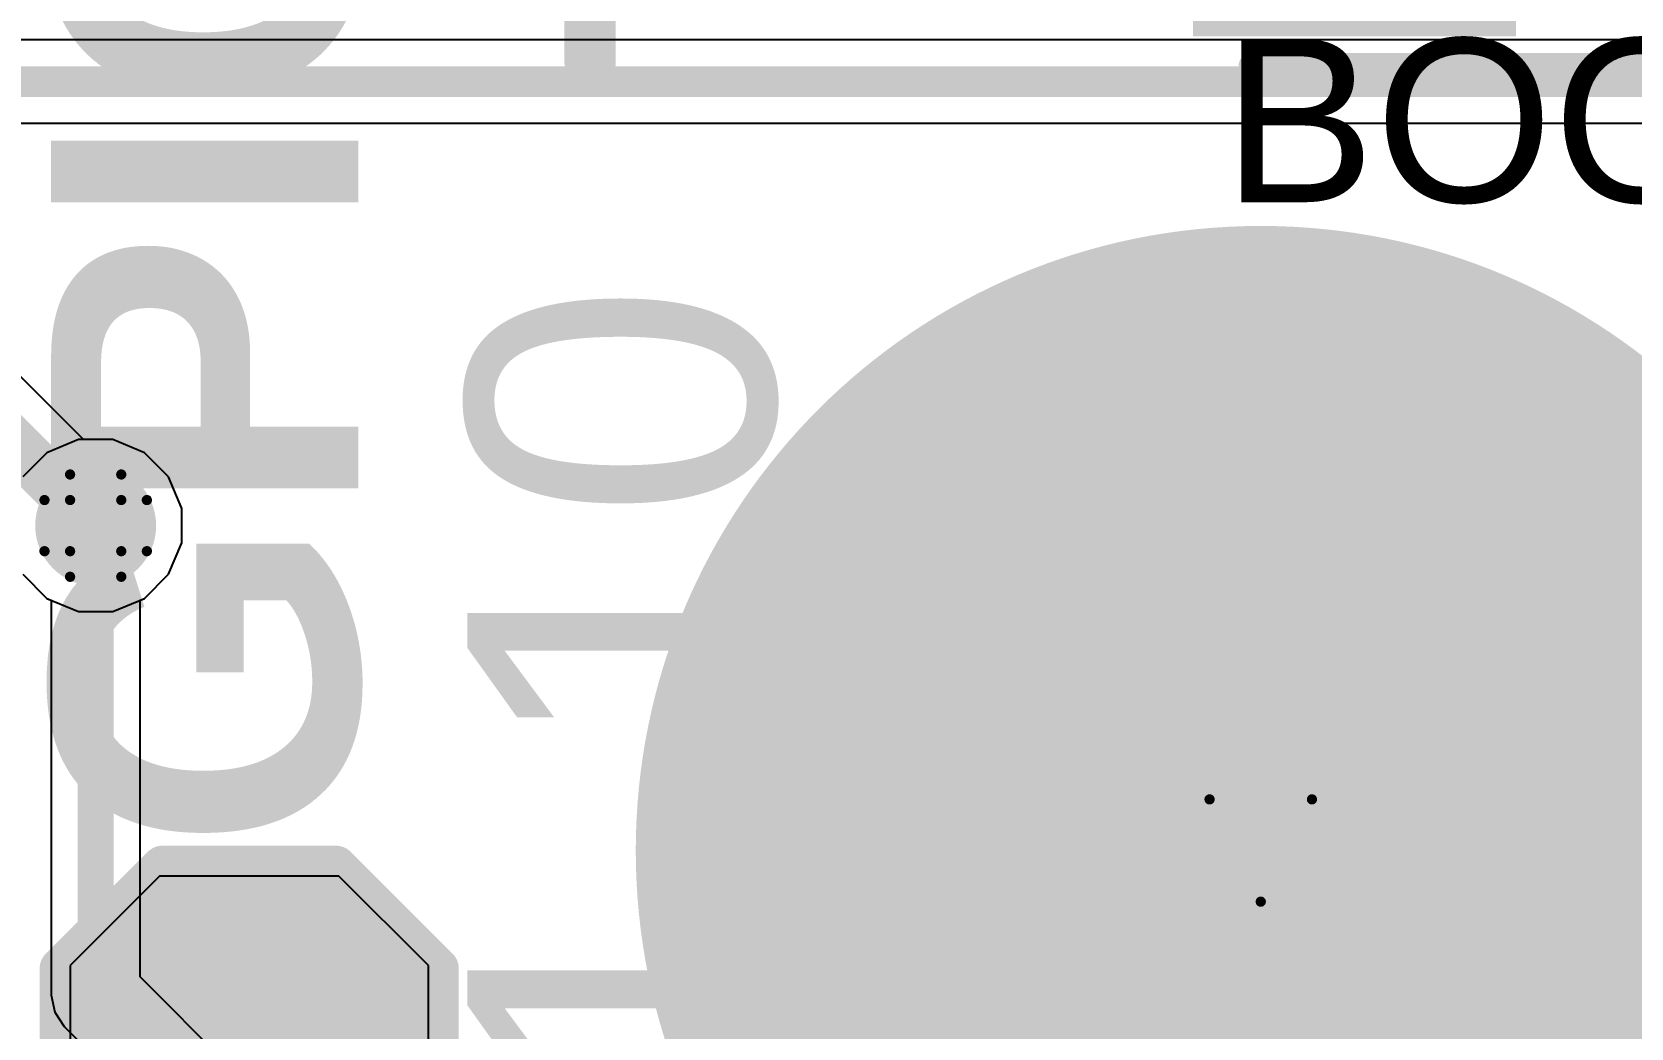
# Model space of a CAD drawing. Header units: inches. Extents: x -1 to 13, y -1.6 to 0.5.
# Drawn here: x 2.2206 to 2.533, y -0.0347 to 0.16 of the extents above; entities that cross this region are included whole.
import ezdxf

# ---------------------------------------------------------------- set-up
doc = ezdxf.new("R2010")
doc.units = ezdxf.units.IN
doc.header["$MEASUREMENT"] = 0
for name, color, linetype in [('Bottom Layer', 5, 'Continuous'), ('Bottom Overlay', 54, 'Continuous'), ('Bottom Paste', 16, 'Continuous'), ('Bottom Solder', 6, 'Continuous'), ('Dimensions', 6, 'Continuous'), ('Drill Drawing', 1, 'Continuous'), ('Multi-Layer', 9, 'Continuous'), ('Pad Holes', 156, 'Continuous'), ('Top Layer', 1, 'Continuous'), ('Top Overlay', 2, 'Continuous'), ('Top Paste', 8, 'Continuous'), ('Top Solder', 216, 'Continuous'), ('Via Holes', 16, 'Continuous')]:
    doc.layers.add(name, color=color, linetype=linetype)
doc.styles.add('Arial', font='', dxfattribs={"height": 0.2})
doc.styles.add('Arial_Bold', font='', dxfattribs={"height": 0.2})
doc.styles.get('Arial').set_extended_font_data('Arial')
doc.styles.get('Arial_Bold').set_extended_font_data('Arial', bold=True)

# ---------------------------------------------------------------- blocks, each defined once
blk = doc.blocks.new('SPACER_5')
at = {"layer": 'Bottom Layer'}
h = blk.add_hatch(color=5, dxfattribs=at)
edge = h.paths.add_edge_path()
edge.add_arc((0, 0), 0.1181102, 0, 360)
at = {"layer": 'Bottom Solder'}
h = blk.add_hatch(color=6, dxfattribs=at)
edge = h.paths.add_edge_path()
edge.add_arc((0, 0), 0.1221102, 0, 360)
at = {"layer": 'Multi-Layer'}
h = blk.add_hatch(color=9, dxfattribs=at)
edge = h.paths.add_edge_path()
edge.add_arc((0, 0), 0.1181102, 0, 360)
at = {"layer": 'Pad Holes'}
h = blk.add_hatch(color=7, dxfattribs=at)
edge = h.paths.add_edge_path()
edge.add_arc((0, 0), 0.0728346, 0, 360)
at = {"layer": 'Top Layer'}
h = blk.add_hatch(color=1, dxfattribs=at)
edge = h.paths.add_edge_path()
edge.add_arc((0, 0), 0.1181102, 0, 360)
at = {"layer": 'Top Solder'}
h = blk.add_hatch(color=216, dxfattribs=at)
edge = h.paths.add_edge_path()
edge.add_arc((0, 0), 0.1221102, 0, 360)
blk = doc.blocks.new('EVQ_P7J01P_123')
at = {"layer": 'Top Layer'}
for points in [[(-0.09842515, 0.0492126), (-0.04330705, 0.0492126), (-0.04330705, 0.007874), (-0.09842515, 0.007874)], [(0.04330715, 0.0492126), (0.09842525, 0.0492126), (0.09842525, 0.007874), (0.04330715, 0.007874)], [(-0.09842515, -0.007874), (-0.04330705, -0.007874), (-0.04330705, -0.0492126), (-0.09842515, -0.0492126)], [(0.04330715, -0.007874), (0.09842525, -0.007874), (0.09842525, -0.0492126), (0.04330715, -0.0492126)]]:
    blk.add_hatch(color=1, dxfattribs=at).paths.add_polyline_path(points)
at = {"layer": 'Top Paste'}
for points in [[(-0.09842515, 0.0492126), (-0.04330705, 0.0492126), (-0.04330705, 0.007874), (-0.09842515, 0.007874)], [(0.04330715, 0.0492126), (0.09842525, 0.0492126), (0.09842525, 0.007874), (0.04330715, 0.007874)], [(-0.09842515, -0.007874), (-0.04330705, -0.007874), (-0.04330705, -0.0492126), (-0.09842515, -0.0492126)], [(0.04330715, -0.007874), (0.09842525, -0.007874), (0.09842525, -0.0492126), (0.04330715, -0.0492126)]]:
    blk.add_hatch(color=8, dxfattribs=at).paths.add_polyline_path(points)
at = {"layer": 'Top Solder'}
for points in [[(-0.10242515, 0.0532126), (-0.03930705, 0.0532126), (-0.03930705, 0.003874), (-0.10242515, 0.003874)], [(0.03930715, 0.0532126), (0.10242525, 0.0532126), (0.10242525, 0.003874), (0.03930715, 0.003874)], [(-0.10242515, -0.003874), (-0.03930705, -0.003874), (-0.03930705, -0.0532126), (-0.10242515, -0.0532126)], [(0.03930715, -0.003874), (0.10242525, -0.003874), (0.10242525, -0.0532126), (0.03930715, -0.0532126)]]:
    blk.add_hatch(color=216, dxfattribs=at).paths.add_polyline_path(points)
at = {"layer": 'Top Overlay', "const_width": 0.005}
for points in [[(0.091, 0.059), (-0.092, 0.059)], [(-0.027, -0.032), (-0.033, -0.038)], [(-0.013, -0.032), (-0.027, -0.032)], [(-0.033, -0.038), (-0.033, -0.047)], [(0.062, -0.058), (-0.063, -0.058)]]:
    blk.add_lwpolyline(points, dxfattribs=at)
at = {"layer": 'Top Overlay', "const_width": 0.0025}
for points in [[(-0.09325, 0.059, 1), (-0.09075, 0.059, 1)], [(0.08975, 0.059, 1), (0.09225, 0.059, 1)], [(-0.02825, -0.032, 1), (-0.02575, -0.032, 1)], [(-0.02825, -0.032, 1), (-0.02575, -0.032, 1)], [(-0.01425, -0.032, 1), (-0.01175, -0.032, 1)], [(-0.03425, -0.038, 1), (-0.03175, -0.038, 1)], [(-0.03425, -0.038, 1), (-0.03175, -0.038, 1)], [(-0.03425, -0.047, 1), (-0.03175, -0.047, 1)], [(-0.06425, -0.058, 1), (-0.06175, -0.058, 1)], [(0.06075, -0.058, 1), (0.06325, -0.058, 1)]]:
    blk.add_lwpolyline(points, format="xyb", close=True, dxfattribs=at)
at = {"layer": 'Top Overlay', "style": 'Arial'}
blk.add_text('PCB EDGE', height=0.02, rotation=-90, dxfattribs=at).set_placement((-0.0074555, 0.04017))
blk = doc.blocks.new('TEST_POINT_B_130')
at = {"layer": 'Bottom Layer'}
blk.add_hatch(color=5, dxfattribs=at).paths.add_polyline_path([(0.015, 0.03), (-0.015, 0.03), (-0.03, 0.015), (-0.03, -0.015), (-0.015, -0.03), (0.015, -0.03), (0.03, -0.015), (0.03, 0.015)])
at = {"layer": 'Bottom Paste'}
blk.add_hatch(color=16, dxfattribs=at).paths.add_polyline_path([(0.015, 0.03), (-0.015, 0.03), (-0.03, 0.015), (-0.03, -0.015), (-0.015, -0.03), (0.015, -0.03), (0.03, -0.015), (0.03, 0.015)])
at = {"layer": 'Bottom Solder'}
blk.add_hatch(color=6, dxfattribs=at).paths.add_polyline_path([(0.017, 0.034), (-0.017, 0.034), (-0.034, 0.017), (-0.034, -0.017), (-0.017, -0.034), (0.017, -0.034), (0.034, -0.017), (0.034, 0.017)])
at = {"layer": 'Bottom Overlay', "const_width": 0.007874}
for points in [[(-0.017, 0.037), (-0.037, 0.017)], [(0.017, 0.037), (-0.017, 0.037)], [(0.037, 0.017), (0.017, 0.037)], [(-0.037, 0.017), (-0.037, -0.017)], [(0.037, 0.017), (0.037, -0.017)], [(-0.017, -0.037), (-0.037, -0.017)], [(0.037, -0.017), (0.017, -0.037)], [(0.017, -0.037), (-0.017, -0.037)]]:
    blk.add_lwpolyline(points, dxfattribs=at)
at = {"layer": 'Bottom Overlay', "const_width": 0.003937}
for points in [[(-0.0189685, 0.037, 1), (-0.0150315, 0.037, 1)], [(-0.0189685, 0.037, 1), (-0.0150315, 0.037, 1)], [(0.0150315, 0.037, 1), (0.0189685, 0.037, 1)], [(0.0150315, 0.037, 1), (0.0189685, 0.037, 1)], [(-0.0389685, 0.017, 1), (-0.0350315, 0.017, 1)], [(-0.0389685, 0.017, 1), (-0.0350315, 0.017, 1)], [(0.0350315, 0.017, 1), (0.0389685, 0.017, 1)], [(0.0350315, 0.017, 1), (0.0389685, 0.017, 1)], [(-0.0389685, -0.017, 1), (-0.0350315, -0.017, 1)], [(-0.0389685, -0.017, 1), (-0.0350315, -0.017, 1)], [(0.0350315, -0.017, 1), (0.0389685, -0.017, 1)], [(0.0350315, -0.017, 1), (0.0389685, -0.017, 1)], [(-0.0189685, -0.037, 1), (-0.0150315, -0.037, 1)], [(-0.0189685, -0.037, 1), (-0.0150315, -0.037, 1)], [(0.0150315, -0.037, 1), (0.0189685, -0.037, 1)], [(0.0150315, -0.037, 1), (0.0189685, -0.037, 1)]]:
    blk.add_lwpolyline(points, format="xyb", close=True, dxfattribs=at)

msp = doc.modelspace()

# ---------------------------------------------------------------- hatches: boundary and pattern name
at = {"layer": 'Bottom Layer'}
h = msp.add_hatch(color=5, dxfattribs=at)
edge = h.paths.add_edge_path()
edge.add_arc((2.233, 0.0635226), 0.011811, 0, 360)
at = {"layer": 'Top Layer'}
h = msp.add_hatch(color=1, dxfattribs=at)
edge = h.paths.add_edge_path()
edge.add_arc((2.233, 0.0635226), 0.011811, 0, 360)
at = {"layer": 'Via Holes'}
h = msp.add_hatch(color=7, dxfattribs=at)
edge = h.paths.add_edge_path()
edge.add_arc((2.233, 0.0635226), 0.0059055, 0, 360)

# ---------------------------------------------------------------- linework, layer by layer
at = {"layer": 'Bottom Layer'}
for p, q in [((2.2306082, 0.0803336), (2.0537322, 0.2572096)), ((2.2363439, 0.0803336), (2.2306082, 0.0803336)), ((2.2425226, 0.0777742), (2.2363439, 0.0803336)), ((2.2472516, 0.0730452), (2.2425226, 0.0777742)), ((2.249811, 0.0668665), (2.2472516, 0.0730452)), ((2.249811, 0.0601787), (2.249811, 0.0668665)), ((2.2472516, 0.054), (2.249811, 0.0601787)), ((2.2187484, 0.054), (2.2234774, 0.049271)), ((2.2425226, 0.049271), (2.2472516, 0.054)), ((2.2234774, 0.049271), (2.2296561, 0.0467116)), ((2.2363439, 0.0467116), (2.2425226, 0.049271)), ((2.2296561, 0.0467116), (2.2363439, 0.0467116)), ((2.2455, -0.005), (2.228, -0.0225)), ((2.2805, -0.005), (2.2455, -0.005)), ((2.298, -0.0225), (2.2805, -0.005)), ((2.228, -0.0225), (2.228, -0.0575)), ((2.298, -0.0575), (2.298, -0.0225))]:
    msp.add_line(p, q, dxfattribs=at)
at = {"layer": 'Bottom Layer', "const_width": 0.01}
msp.add_lwpolyline([(2.0465226, 0.25), (2.233, 0.0635226)], dxfattribs=at)
at = {"layer": 'Bottom Layer', "const_width": 0.005}
msp.add_lwpolyline([(2.2305, 0.0635226, 1), (2.2355, 0.0635226, 1)], format="xyb", close=True, dxfattribs=at)
at = {"layer": 'Dimensions', "const_width": 0.01}
msp.add_lwpolyline([(2.3295919, 0.1540265), (2.3295919, 0.27604)], dxfattribs=at)
at = {"layer": 'Dimensions', "const_width": 0.005}
msp.add_lwpolyline([(2.3270919, 0.1540265, 1), (2.3320919, 0.1540265, 1)], format="xyb", close=True, dxfattribs=at)
at = {"layer": 'Drill Drawing', "const_width": 0.002}
for points in [[(2.228, 0.0685226), (2.228, 0.0735226)], [(2.228, 0.0735226), (2.238, 0.0735226)], [(2.238, 0.0685226), (2.238, 0.0735226)], [(2.223, 0.0585226), (2.223, 0.0685226)], [(2.223, 0.0685226), (2.228, 0.0685226)], [(2.238, 0.0685226), (2.243, 0.0685226)], [(2.243, 0.0585226), (2.243, 0.0685226)], [(2.223, 0.0585226), (2.228, 0.0585226)], [(2.228, 0.0535226), (2.228, 0.0585226)], [(2.238, 0.0585226), (2.243, 0.0585226)], [(2.238, 0.0535226), (2.238, 0.0585226)], [(2.228, 0.0535226), (2.238, 0.0535226)], [(2.4506299, 0.01), (2.4706299, 0.01)], [(2.4506299, 0.01), (2.4606299, -0.01)], [(2.4606299, -0.01), (2.4706299, 0.01)]]:
    msp.add_lwpolyline(points, dxfattribs=at)
at = {"layer": 'Drill Drawing', "const_width": 0.001}
for points in [[(2.2275, 0.0735226, 1), (2.2285, 0.0735226, 1)], [(2.2275, 0.0735226, 1), (2.2285, 0.0735226, 1)], [(2.2375, 0.0735226, 1), (2.2385, 0.0735226, 1)], [(2.2375, 0.0735226, 1), (2.2385, 0.0735226, 1)], [(2.2225, 0.0685226, 1), (2.2235, 0.0685226, 1)], [(2.2225, 0.0685226, 1), (2.2235, 0.0685226, 1)], [(2.2275, 0.0685226, 1), (2.2285, 0.0685226, 1)], [(2.2275, 0.0685226, 1), (2.2285, 0.0685226, 1)], [(2.2375, 0.0685226, 1), (2.2385, 0.0685226, 1)], [(2.2375, 0.0685226, 1), (2.2385, 0.0685226, 1)], [(2.2425, 0.0685226, 1), (2.2435, 0.0685226, 1)], [(2.2425, 0.0685226, 1), (2.2435, 0.0685226, 1)], [(2.2225, 0.0585226, 1), (2.2235, 0.0585226, 1)], [(2.2225, 0.0585226, 1), (2.2235, 0.0585226, 1)], [(2.2275, 0.0585226, 1), (2.2285, 0.0585226, 1)], [(2.2275, 0.0585226, 1), (2.2285, 0.0585226, 1)], [(2.2375, 0.0585226, 1), (2.2385, 0.0585226, 1)], [(2.2375, 0.0585226, 1), (2.2385, 0.0585226, 1)], [(2.2425, 0.0585226, 1), (2.2435, 0.0585226, 1)], [(2.2425, 0.0585226, 1), (2.2435, 0.0585226, 1)], [(2.2275, 0.0535226, 1), (2.2285, 0.0535226, 1)], [(2.2275, 0.0535226, 1), (2.2285, 0.0535226, 1)], [(2.2375, 0.0535226, 1), (2.2385, 0.0535226, 1)], [(2.2375, 0.0535226, 1), (2.2385, 0.0535226, 1)], [(2.4501299, 0.01, 1), (2.4511299, 0.01, 1)], [(2.4501299, 0.01, 1), (2.4511299, 0.01, 1)], [(2.4701299, 0.01, 1), (2.4711299, 0.01, 1)], [(2.4701299, 0.01, 1), (2.4711299, 0.01, 1)], [(2.4601299, -0.01, 1), (2.4611299, -0.01, 1)], [(2.4601299, -0.01, 1), (2.4611299, -0.01, 1)]]:
    msp.add_lwpolyline(points, format="xyb", close=True, dxfattribs=at)
at = {"layer": 'Top Layer'}
for p, q in [((2.5826557, 0.1585006), (2.0956284, 0.1585006)), ((2.0956284, 0.1421872), (2.5792775, 0.1421872)), ((2.2296561, 0.0803336), (2.2234774, 0.0777742)), ((2.2363439, 0.0803336), (2.2296561, 0.0803336)), ((2.2425226, 0.0777742), (2.2363439, 0.0803336)), ((2.2234774, 0.0777742), (2.2187484, 0.0730452)), ((2.2472516, 0.0730452), (2.2425226, 0.0777742)), ((2.249811, 0.0668665), (2.2472516, 0.0730452)), ((2.249811, 0.0601787), (2.249811, 0.0668665)), ((2.2472516, 0.054), (2.249811, 0.0601787)), ((2.2187484, 0.054), (2.2234774, 0.049271)), ((2.2425226, 0.049271), (2.2472516, 0.054)), ((2.2234774, 0.049271), (2.2243335, 0.0489164)), ((2.2243335, 0.0489164), (2.2243335, -0.0282838)), ((2.2416665, 0.0489164), (2.2425226, 0.049271)), ((2.2416665, -0.0246941), (2.2416665, 0.0489164)), ((2.5035739, -0.2866014), (2.2416665, -0.0246941)), ((2.2243335, -0.0282838), (2.2249932, -0.0316003)), ((2.2249932, -0.0316003), (2.2268719, -0.0344119)), ((2.2268719, -0.0344119), (2.4887793, -0.2963194))]:
    msp.add_line(p, q, dxfattribs=at)
for points, const_width in [([(2.080811, 0.1503439), (2.5826562, 0.1503439)], 0.006), ([(2.233, -0.0282838), (2.233, 0.0635226)], 0.007), ([(2.233, -0.0282838), (2.4974458, -0.2927296)], 0.007)]:
    msp.add_lwpolyline(points, dxfattribs=dict(at, const_width=const_width))
at = {"layer": 'Top Layer', "const_width": 0.0035}
for points in [[(2.23125, 0.0635226, 1), (2.23475, 0.0635226, 1)], [(2.23125, -0.0282838, 1), (2.23475, -0.0282838, 1)], [(2.23125, -0.0282838, 1), (2.23475, -0.0282838, 1)]]:
    msp.add_lwpolyline(points, format="xyb", close=True, dxfattribs=at)

# ---------------------------------------------------------------- block references
at = {"rotation": 180}
for name, p in [('EVQ_P7J01P_123', (2.5498, 0.2124016)), ('TEST_POINT_B_130', (2.263, -0.04))]:
    msp.add_blockref(name, p, dxfattribs=at)
msp.add_blockref('SPACER_5', (2.4606299, 0))

# ---------------------------------------------------------------- texts
at = {"layer": 'Bottom Overlay', "style": 'Arial_Bold'}
msp.add_text('GPIO10', height=0.06, rotation=90, dxfattribs=at).set_placement((2.284298, 0))
at = {"layer": 'Bottom Overlay', "style": 'Arial_Bold', "text_generation_flag": 2}
msp.add_text('GPIO4', height=0.042, rotation=360, dxfattribs=at).set_placement((2.694, 0.039492))
at = {"layer": 'Dimensions', "style": 'Arial'}
msp.add_text('1.10', height=0.06, rotation=90, dxfattribs=at).set_placement((2.3655822, -0.051912))
at = {"layer": 'Top Overlay', "style": 'Arial'}
msp.add_text('BOOT SELECT', height=0.032, dxfattribs=at).set_placement((2.453174, 0.1267508))

doc.saveas('drawing.dxf')
